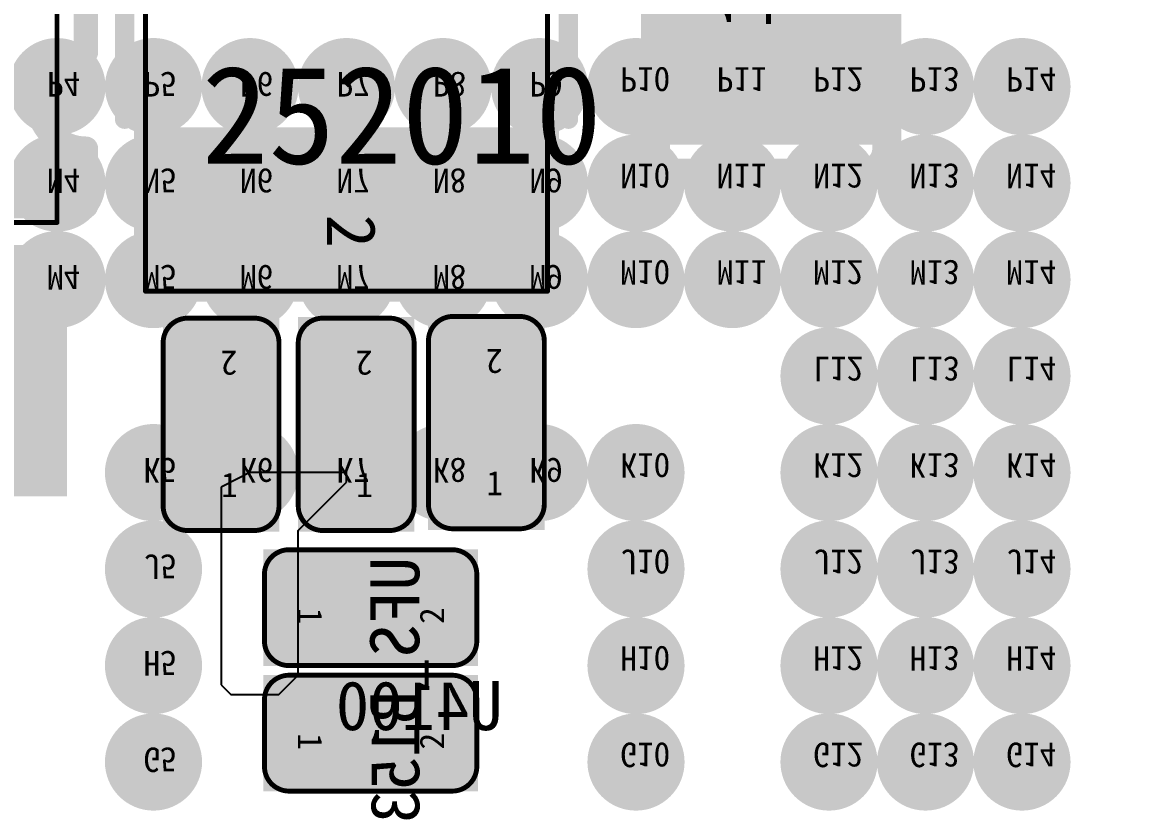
# Model space of a CAD drawing. Header units: millimetres. Extents: x 7.33 to 10.08, y 7.01 to 8.78.
# Drawn here: x 7.7185 to 7.9484, y 8.4684 to 8.6283 of the extents above; entities that cross this region are included whole.
import ezdxf

# ---------------------------------------------------------------- set-up
doc = ezdxf.new("R2010")
doc.units = ezdxf.units.MM
doc.header["$MEASUREMENT"] = 0
for name, color, linetype in [('BottomLayer', 5, 'Continuous'), ('BottomPaste', 16, 'Continuous'), ('BottomSolder', 6, 'Continuous'), ('Mechanical1', 6, 'Continuous'), ('Mechanical16', 56, 'Continuous'), ('Mechanical19', 56, 'Continuous'), ('Mechanical20', 56, 'Continuous'), ('Mechanical21', 56, 'Continuous'), ('TopLayer', 1, 'Continuous'), ('TopOverlay', 2, 'Continuous'), ('TopPaste', 8, 'Continuous'), ('TopSolder', 216, 'Continuous')]:
    doc.layers.add(name, color=color, linetype=linetype)

# ---------------------------------------------------------------- blocks, each defined once
blk = doc.blocks.new('SOT_23_5_13')
at = {"layer": 'Mechanical16'}
for points, const_width in [([(-0.02041, 0.05905), (-0.02041, -0.05905)], 0.005), ([(-0.02041, 0.05905), (-0.00972, 0.05905)], 0.005), ([(0.00996, 0.05905), (0.02165, 0.05905)], 0.005), ([(0.02165, 0.05905), (0.02165, -0.05905)], 0.005), ([(-0.025, 0.05315), (0.025, 0.05315)], 0.001), ([(-0.025, 0.05315), (-0.025, -0.05315)], 0.001), ([(0.025, 0.05315), (0.025, -0.05315)], 0.001), ([(-0.025, -0.05315), (0.025, -0.05315)], 0.001), ([(-0.02041, -0.05905), (0.02165, -0.05905)], 0.005)]:
    blk.add_lwpolyline(points, dxfattribs=dict(at, const_width=const_width))
for points, const_width in [([(-0.02166, 0.05905, 1), (-0.01916, 0.05905, 1)], 0.0025), ([(-0.02166, 0.05905, 1), (-0.01916, 0.05905, 1)], 0.0025), ([(-0.01097, 0.05905, 1), (-0.00847, 0.05905, 1)], 0.0025), ([(-0.01097, 0.05905, 1), (-0.00847, 0.05905, 1)], 0.0025), ([(0.00871, 0.05905, 1), (0.01121, 0.05905, 1)], 0.0025), ([(0.00871, 0.05905, 1), (0.01121, 0.05905, 1)], 0.0025), ([(0.0204, 0.05905, 1), (0.0229, 0.05905, 1)], 0.0025), ([(0.0204, 0.05905, 1), (0.0229, 0.05905, 1)], 0.0025), ([(-0.02525, 0.05315, 1), (-0.02475, 0.05315, 1)], 0.0005), ([(-0.02525, 0.05315, 1), (-0.02475, 0.05315, 1)], 0.0005), ([(0.02475, 0.05315, 1), (0.02525, 0.05315, 1)], 0.0005), ([(0.02475, 0.05315, 1), (0.02525, 0.05315, 1)], 0.0005), ([(-0.02525, -0.05315, 1), (-0.02475, -0.05315, 1)], 0.0005), ([(-0.02525, -0.05315, 1), (-0.02475, -0.05315, 1)], 0.0005), ([(0.02475, -0.05315, 1), (0.02525, -0.05315, 1)], 0.0005), ([(0.02475, -0.05315, 1), (0.02525, -0.05315, 1)], 0.0005), ([(-0.02166, -0.05905, 1), (-0.01916, -0.05905, 1)], 0.0025), ([(-0.02166, -0.05905, 1), (-0.01916, -0.05905, 1)], 0.0025), ([(0.0204, -0.05905, 1), (0.0229, -0.05905, 1)], 0.0025), ([(0.0204, -0.05905, 1), (0.0229, -0.05905, 1)], 0.0025)]:
    blk.add_lwpolyline(points, format="xyb", close=True, dxfattribs=dict(at, const_width=const_width))
at = {"layer": 'Mechanical16', "const_width": 0.005}
blk.add_lwpolyline([(0.00996, 0.05905, -1), (-0.00972, 0.05905)], format="xyb", dxfattribs=at)
at = {"layer": 'TopLayer', "const_width": 0.02362}
blk.add_lwpolyline([(-0.04515, 0.03937), (-0.06485, 0.03937)], dxfattribs=at)
at = {"layer": 'TopLayer', "const_width": 0.01181}
for points in [[(-0.07075, 0.03937, 1), (-0.05894, 0.03937, 1)], [(-0.05106, 0.03937, 1), (-0.03925, 0.03937, 1)]]:
    blk.add_lwpolyline(points, format="xyb", close=True, dxfattribs=at)
at = {"layer": 'TopLayer'}
for points in [[(0.03358, 0.05118), (0.03358, 0.02756), (0.0769, 0.05118), (0.0769, 0.02756)], [(-0.07666, 0.01181), (-0.07666, -0.01181), (-0.03334, 0.01181), (-0.03334, -0.01181)], [(-0.07666, -0.02756), (-0.07666, -0.05118), (-0.03334, -0.02756), (-0.03334, -0.05118)], [(0.03358, -0.02756), (0.03358, -0.05118), (0.0769, -0.02756), (0.0769, -0.05118)]]:
    blk.add_solid(points, dxfattribs=at)
at = {"layer": 'TopOverlay'}
for p, q in [((-0.04789, 0.05906), (-0.06102, 0.06398)), ((-0.06102, 0.06398), (-0.06102, 0.05413)), ((-0.06102, 0.05413), (-0.04789, 0.05906))]:
    blk.add_line(p, q, dxfattribs=at)
at = {"layer": 'TopOverlay', "const_width": 0.005}
for points in [[(-0.02041, 0.05905), (-0.00972, 0.05905)], [(-0.02041, 0.05905), (-0.02041, -0.05905)], [(0.00996, 0.05905), (0.02165, 0.05905)], [(0.02165, 0.05905), (0.02165, -0.05905)], [(-0.02041, -0.05905), (0.02165, -0.05905)]]:
    blk.add_lwpolyline(points, dxfattribs=at)
at = {"layer": 'TopOverlay', "const_width": 0.0025}
for points in [[(-0.02166, 0.05905, 1), (-0.01916, 0.05905, 1)], [(-0.02166, 0.05905, 1), (-0.01916, 0.05905, 1)], [(-0.01097, 0.05905, 1), (-0.00847, 0.05905, 1)], [(-0.01097, 0.05905, 1), (-0.00847, 0.05905, 1)], [(0.00871, 0.05905, 1), (0.01121, 0.05905, 1)], [(0.00871, 0.05905, 1), (0.01121, 0.05905, 1)], [(0.0204, 0.05905, 1), (0.0229, 0.05905, 1)], [(0.0204, 0.05905, 1), (0.0229, 0.05905, 1)], [(-0.02166, -0.05905, 1), (-0.01916, -0.05905, 1)], [(-0.02166, -0.05905, 1), (-0.01916, -0.05905, 1)], [(0.0204, -0.05905, 1), (0.0229, -0.05905, 1)], [(0.0204, -0.05905, 1), (0.0229, -0.05905, 1)]]:
    blk.add_lwpolyline(points, format="xyb", close=True, dxfattribs=at)
at = {"layer": 'TopOverlay', "const_width": 0.005}
blk.add_lwpolyline([(0.00996, 0.05905, -1), (-0.00972, 0.05905)], format="xyb", dxfattribs=at)
at = {"layer": 'TopPaste', "const_width": 0.02362}
blk.add_lwpolyline([(-0.04515, 0.03937), (-0.06485, 0.03937)], dxfattribs=at)
at = {"layer": 'TopPaste', "const_width": 0.01181}
for points in [[(-0.07075, 0.03937, 1), (-0.05894, 0.03937, 1)], [(-0.05106, 0.03937, 1), (-0.03925, 0.03937, 1)]]:
    blk.add_lwpolyline(points, format="xyb", close=True, dxfattribs=at)
at = {"layer": 'TopPaste'}
for points in [[(0.03358, 0.05118), (0.03358, 0.02756), (0.0769, 0.05118), (0.0769, 0.02756)], [(-0.07666, 0.01181), (-0.07666, -0.01181), (-0.03334, 0.01181), (-0.03334, -0.01181)], [(-0.07666, -0.02756), (-0.07666, -0.05118), (-0.03334, -0.02756), (-0.03334, -0.05118)], [(0.03358, -0.02756), (0.03358, -0.05118), (0.0769, -0.02756), (0.0769, -0.05118)]]:
    blk.add_solid(points, dxfattribs=at)
at = {"layer": 'TopSolder', "const_width": 0.03162}
blk.add_lwpolyline([(-0.04515, 0.03937), (-0.06485, 0.03937)], dxfattribs=at)
at = {"layer": 'TopSolder', "const_width": 0.01581}
for points in [[(-0.07275, 0.03937, 1), (-0.05694, 0.03937, 1)], [(-0.05306, 0.03937, 1), (-0.03725, 0.03937, 1)]]:
    blk.add_lwpolyline(points, format="xyb", close=True, dxfattribs=at)
at = {"layer": 'TopSolder'}
for points in [[(0.02958, 0.05518), (0.02958, 0.02356), (0.0809, 0.05518), (0.0809, 0.02356)], [(-0.08066, 0.01581), (-0.08066, -0.01581), (-0.02934, 0.01581), (-0.02934, -0.01581)], [(-0.08066, -0.02356), (-0.08066, -0.05518), (-0.02934, -0.02356), (-0.02934, -0.05518)], [(0.02958, -0.02356), (0.02958, -0.05518), (0.0809, -0.02356), (0.0809, -0.05518)]]:
    blk.add_solid(points, dxfattribs=at)
blk = doc.blocks.new('FBGA153_11R5X13R0X1R00_B_14')
at = {"layer": 'BottomLayer', "const_width": 0.00591}
for points in [[(-0.07185, 0.12795, 1), (-0.06595, 0.12795, 1)], [(-0.05217, 0.12795, 1), (-0.04626, 0.12795, 1)], [(-0.03248, 0.12795, 1), (-0.02658, 0.12795, 1)], [(-0.0128, 0.12795, 1), (-0.00689, 0.12795, 1)], [(0.00689, 0.12795, 1), (0.0128, 0.12795, 1)], [(0.02658, 0.12795, 1), (0.03248, 0.12795, 1)], [(0.04626, 0.12795, 1), (0.05217, 0.12795, 1)], [(0.06595, 0.12795, 1), (0.07185, 0.12795, 1)], [(0.08563, 0.12795, 1), (0.09154, 0.12795, 1)], [(0.10532, 0.12795, 1), (0.11122, 0.12795, 1)], [(0.125, 0.12795, 1), (0.13091, 0.12795, 1)], [(-0.07185, 0.10827, 1), (-0.06595, 0.10827, 1)], [(-0.05217, 0.10827, 1), (-0.04626, 0.10827, 1)], [(-0.03248, 0.10827, 1), (-0.02658, 0.10827, 1)], [(-0.0128, 0.10827, 1), (-0.00689, 0.10827, 1)], [(0.00689, 0.10827, 1), (0.0128, 0.10827, 1)], [(0.02658, 0.10827, 1), (0.03248, 0.10827, 1)], [(0.04626, 0.10827, 1), (0.05217, 0.10827, 1)], [(0.06595, 0.10827, 1), (0.07185, 0.10827, 1)], [(0.08563, 0.10827, 1), (0.09154, 0.10827, 1)], [(0.10532, 0.10827, 1), (0.11122, 0.10827, 1)], [(0.125, 0.10827, 1), (0.13091, 0.10827, 1)], [(-0.07185, 0.08858, 1), (-0.06595, 0.08858, 1)], [(-0.05217, 0.08858, 1), (-0.04626, 0.08858, 1)], [(-0.03248, 0.08858, 1), (-0.02658, 0.08858, 1)], [(-0.0128, 0.08858, 1), (-0.00689, 0.08858, 1)], [(0.00689, 0.08858, 1), (0.0128, 0.08858, 1)], [(0.02658, 0.08858, 1), (0.03248, 0.08858, 1)], [(0.04626, 0.08858, 1), (0.05217, 0.08858, 1)], [(0.06595, 0.08858, 1), (0.07185, 0.08858, 1)], [(0.08563, 0.08858, 1), (0.09154, 0.08858, 1)], [(0.10532, 0.08858, 1), (0.11122, 0.08858, 1)], [(0.125, 0.08858, 1), (0.13091, 0.08858, 1)], [(0.08563, 0.0689, 1), (0.09154, 0.0689, 1)], [(0.10532, 0.0689, 1), (0.11122, 0.0689, 1)], [(0.125, 0.0689, 1), (0.13091, 0.0689, 1)], [(-0.05217, 0.04921, 1), (-0.04626, 0.04921, 1)], [(-0.03248, 0.04921, 1), (-0.02658, 0.04921, 1)], [(-0.0128, 0.04921, 1), (-0.00689, 0.04921, 1)], [(0.00689, 0.04921, 1), (0.0128, 0.04921, 1)], [(0.02658, 0.04921, 1), (0.03248, 0.04921, 1)], [(0.04626, 0.04921, 1), (0.05217, 0.04921, 1)], [(0.08563, 0.04921, 1), (0.09154, 0.04921, 1)], [(0.10532, 0.04921, 1), (0.11122, 0.04921, 1)], [(0.125, 0.04921, 1), (0.13091, 0.04921, 1)], [(-0.05217, 0.02953, 1), (-0.04626, 0.02953, 1)], [(0.04626, 0.02953, 1), (0.05217, 0.02953, 1)], [(0.08563, 0.02953, 1), (0.09154, 0.02953, 1)], [(0.10532, 0.02953, 1), (0.11122, 0.02953, 1)], [(0.125, 0.02953, 1), (0.13091, 0.02953, 1)], [(-0.05217, 0.00984, 1), (-0.04626, 0.00984, 1)], [(0.04626, 0.00984, 1), (0.05217, 0.00984, 1)], [(0.08563, 0.00984, 1), (0.09154, 0.00984, 1)], [(0.10532, 0.00984, 1), (0.11122, 0.00984, 1)], [(0.125, 0.00984, 1), (0.13091, 0.00984, 1)], [(-0.05217, -0.00984, 1), (-0.04626, -0.00984, 1)], [(0.04626, -0.00984, 1), (0.05217, -0.00984, 1)], [(0.08563, -0.00984, 1), (0.09154, -0.00984, 1)], [(0.10532, -0.00984, 1), (0.11122, -0.00984, 1)], [(0.125, -0.00984, 1), (0.13091, -0.00984, 1)]]:
    blk.add_lwpolyline(points, format="xyb", close=True, dxfattribs=at)
at = {"layer": 'BottomPaste', "const_width": 0.00591}
for points in [[(-0.07185, 0.12795, 1), (-0.06595, 0.12795, 1)], [(-0.05217, 0.12795, 1), (-0.04626, 0.12795, 1)], [(-0.03248, 0.12795, 1), (-0.02658, 0.12795, 1)], [(-0.0128, 0.12795, 1), (-0.00689, 0.12795, 1)], [(0.00689, 0.12795, 1), (0.0128, 0.12795, 1)], [(0.02658, 0.12795, 1), (0.03248, 0.12795, 1)], [(0.04626, 0.12795, 1), (0.05217, 0.12795, 1)], [(0.06595, 0.12795, 1), (0.07185, 0.12795, 1)], [(0.08563, 0.12795, 1), (0.09154, 0.12795, 1)], [(0.10532, 0.12795, 1), (0.11122, 0.12795, 1)], [(0.125, 0.12795, 1), (0.13091, 0.12795, 1)], [(-0.07185, 0.10827, 1), (-0.06595, 0.10827, 1)], [(-0.05217, 0.10827, 1), (-0.04626, 0.10827, 1)], [(-0.03248, 0.10827, 1), (-0.02658, 0.10827, 1)], [(-0.0128, 0.10827, 1), (-0.00689, 0.10827, 1)], [(0.00689, 0.10827, 1), (0.0128, 0.10827, 1)], [(0.02658, 0.10827, 1), (0.03248, 0.10827, 1)], [(0.04626, 0.10827, 1), (0.05217, 0.10827, 1)], [(0.06595, 0.10827, 1), (0.07185, 0.10827, 1)], [(0.08563, 0.10827, 1), (0.09154, 0.10827, 1)], [(0.10532, 0.10827, 1), (0.11122, 0.10827, 1)], [(0.125, 0.10827, 1), (0.13091, 0.10827, 1)], [(-0.07185, 0.08858, 1), (-0.06595, 0.08858, 1)], [(-0.05217, 0.08858, 1), (-0.04626, 0.08858, 1)], [(-0.03248, 0.08858, 1), (-0.02658, 0.08858, 1)], [(-0.0128, 0.08858, 1), (-0.00689, 0.08858, 1)], [(0.00689, 0.08858, 1), (0.0128, 0.08858, 1)], [(0.02658, 0.08858, 1), (0.03248, 0.08858, 1)], [(0.04626, 0.08858, 1), (0.05217, 0.08858, 1)], [(0.06595, 0.08858, 1), (0.07185, 0.08858, 1)], [(0.08563, 0.08858, 1), (0.09154, 0.08858, 1)], [(0.10532, 0.08858, 1), (0.11122, 0.08858, 1)], [(0.125, 0.08858, 1), (0.13091, 0.08858, 1)], [(0.08563, 0.0689, 1), (0.09154, 0.0689, 1)], [(0.10532, 0.0689, 1), (0.11122, 0.0689, 1)], [(0.125, 0.0689, 1), (0.13091, 0.0689, 1)], [(-0.05217, 0.04921, 1), (-0.04626, 0.04921, 1)], [(-0.03248, 0.04921, 1), (-0.02658, 0.04921, 1)], [(-0.0128, 0.04921, 1), (-0.00689, 0.04921, 1)], [(0.00689, 0.04921, 1), (0.0128, 0.04921, 1)], [(0.02658, 0.04921, 1), (0.03248, 0.04921, 1)], [(0.04626, 0.04921, 1), (0.05217, 0.04921, 1)], [(0.08563, 0.04921, 1), (0.09154, 0.04921, 1)], [(0.10532, 0.04921, 1), (0.11122, 0.04921, 1)], [(0.125, 0.04921, 1), (0.13091, 0.04921, 1)], [(-0.05217, 0.02953, 1), (-0.04626, 0.02953, 1)], [(0.04626, 0.02953, 1), (0.05217, 0.02953, 1)], [(0.08563, 0.02953, 1), (0.09154, 0.02953, 1)], [(0.10532, 0.02953, 1), (0.11122, 0.02953, 1)], [(0.125, 0.02953, 1), (0.13091, 0.02953, 1)], [(-0.05217, 0.00984, 1), (-0.04626, 0.00984, 1)], [(0.04626, 0.00984, 1), (0.05217, 0.00984, 1)], [(0.08563, 0.00984, 1), (0.09154, 0.00984, 1)], [(0.10532, 0.00984, 1), (0.11122, 0.00984, 1)], [(0.125, 0.00984, 1), (0.13091, 0.00984, 1)], [(-0.05217, -0.00984, 1), (-0.04626, -0.00984, 1)], [(0.04626, -0.00984, 1), (0.05217, -0.00984, 1)], [(0.08563, -0.00984, 1), (0.09154, -0.00984, 1)], [(0.10532, -0.00984, 1), (0.11122, -0.00984, 1)], [(0.125, -0.00984, 1), (0.13091, -0.00984, 1)]]:
    blk.add_lwpolyline(points, format="xyb", close=True, dxfattribs=at)
at = {"layer": 'BottomSolder', "const_width": 0.00991}
for points in [[(-0.07385, 0.12795, 1), (-0.06395, 0.12795, 1)], [(-0.05417, 0.12795, 1), (-0.04426, 0.12795, 1)], [(-0.03448, 0.12795, 1), (-0.02458, 0.12795, 1)], [(-0.0148, 0.12795, 1), (-0.00489, 0.12795, 1)], [(0.00489, 0.12795, 1), (0.0148, 0.12795, 1)], [(0.02458, 0.12795, 1), (0.03448, 0.12795, 1)], [(0.04426, 0.12795, 1), (0.05417, 0.12795, 1)], [(0.06395, 0.12795, 1), (0.07385, 0.12795, 1)], [(0.08363, 0.12795, 1), (0.09354, 0.12795, 1)], [(0.10332, 0.12795, 1), (0.11322, 0.12795, 1)], [(0.123, 0.12795, 1), (0.13291, 0.12795, 1)], [(-0.07385, 0.10827, 1), (-0.06395, 0.10827, 1)], [(-0.05417, 0.10827, 1), (-0.04426, 0.10827, 1)], [(-0.03448, 0.10827, 1), (-0.02458, 0.10827, 1)], [(-0.0148, 0.10827, 1), (-0.00489, 0.10827, 1)], [(0.00489, 0.10827, 1), (0.0148, 0.10827, 1)], [(0.02458, 0.10827, 1), (0.03448, 0.10827, 1)], [(0.04426, 0.10827, 1), (0.05417, 0.10827, 1)], [(0.06395, 0.10827, 1), (0.07385, 0.10827, 1)], [(0.08363, 0.10827, 1), (0.09354, 0.10827, 1)], [(0.10332, 0.10827, 1), (0.11322, 0.10827, 1)], [(0.123, 0.10827, 1), (0.13291, 0.10827, 1)], [(-0.07385, 0.08858, 1), (-0.06395, 0.08858, 1)], [(-0.05417, 0.08858, 1), (-0.04426, 0.08858, 1)], [(-0.03448, 0.08858, 1), (-0.02458, 0.08858, 1)], [(-0.0148, 0.08858, 1), (-0.00489, 0.08858, 1)], [(0.00489, 0.08858, 1), (0.0148, 0.08858, 1)], [(0.02458, 0.08858, 1), (0.03448, 0.08858, 1)], [(0.04426, 0.08858, 1), (0.05417, 0.08858, 1)], [(0.06395, 0.08858, 1), (0.07385, 0.08858, 1)], [(0.08363, 0.08858, 1), (0.09354, 0.08858, 1)], [(0.10332, 0.08858, 1), (0.11322, 0.08858, 1)], [(0.123, 0.08858, 1), (0.13291, 0.08858, 1)], [(0.08363, 0.0689, 1), (0.09354, 0.0689, 1)], [(0.10332, 0.0689, 1), (0.11322, 0.0689, 1)], [(0.123, 0.0689, 1), (0.13291, 0.0689, 1)], [(-0.05417, 0.04921, 1), (-0.04426, 0.04921, 1)], [(-0.03448, 0.04921, 1), (-0.02458, 0.04921, 1)], [(-0.0148, 0.04921, 1), (-0.00489, 0.04921, 1)], [(0.00489, 0.04921, 1), (0.0148, 0.04921, 1)], [(0.02458, 0.04921, 1), (0.03448, 0.04921, 1)], [(0.04426, 0.04921, 1), (0.05417, 0.04921, 1)], [(0.08363, 0.04921, 1), (0.09354, 0.04921, 1)], [(0.10332, 0.04921, 1), (0.11322, 0.04921, 1)], [(0.123, 0.04921, 1), (0.13291, 0.04921, 1)], [(-0.05417, 0.02953, 1), (-0.04426, 0.02953, 1)], [(0.04426, 0.02953, 1), (0.05417, 0.02953, 1)], [(0.08363, 0.02953, 1), (0.09354, 0.02953, 1)], [(0.10332, 0.02953, 1), (0.11322, 0.02953, 1)], [(0.123, 0.02953, 1), (0.13291, 0.02953, 1)], [(-0.05417, 0.00984, 1), (-0.04426, 0.00984, 1)], [(0.04426, 0.00984, 1), (0.05417, 0.00984, 1)], [(0.08363, 0.00984, 1), (0.09354, 0.00984, 1)], [(0.10332, 0.00984, 1), (0.11322, 0.00984, 1)], [(0.123, 0.00984, 1), (0.13291, 0.00984, 1)], [(-0.05417, -0.00984, 1), (-0.04426, -0.00984, 1)], [(0.04426, -0.00984, 1), (0.05417, -0.00984, 1)], [(0.08363, -0.00984, 1), (0.09354, -0.00984, 1)], [(0.10332, -0.00984, 1), (0.11322, -0.00984, 1)], [(0.123, -0.00984, 1), (0.13291, -0.00984, 1)]]:
    blk.add_lwpolyline(points, format="xyb", close=True, dxfattribs=at)
at = {"layer": 'Mechanical19', "text_generation_flag": 2}
blk.add_text('U4100', height=0.01, rotation=360, dxfattribs=at).set_placement((0.022, -0.00333))
at = {"layer": 'Mechanical20', "text_generation_flag": 2}
for s, p in [('P10', (0.046, 0.1319)), ('P11', (0.06568, 0.1319)), ('P12', (0.08537, 0.1319)), ('P13', (0.10505, 0.1319)), ('P14', (0.12474, 0.1319)), ('P4', (-0.07094, 0.13091)), ('P5', (-0.05126, 0.13091)), ('P6', (-0.03157, 0.13091)), ('P7', (-0.01189, 0.13091)), ('P8', (0.0078, 0.13091)), ('P9', (0.02748, 0.13091)), ('N4', (-0.07094, 0.11122)), ('N5', (-0.05126, 0.11122)), ('N6', (-0.03157, 0.11122)), ('N7', (-0.01189, 0.11122)), ('N8', (0.0078, 0.11122)), ('N9', (0.02748, 0.11122)), ('N10', (0.046, 0.11222)), ('N11', (0.06568, 0.11222)), ('N12', (0.08537, 0.11222)), ('N13', (0.10505, 0.11222)), ('N14', (0.12474, 0.11222)), ('M10', (0.046, 0.09253)), ('M11', (0.06568, 0.09253)), ('M12', (0.08537, 0.09253)), ('M13', (0.10505, 0.09253)), ('M14', (0.12474, 0.09253)), ('M4', (-0.07094, 0.09154)), ('M5', (-0.05126, 0.09154)), ('M6', (-0.03157, 0.09154)), ('M7', (-0.01189, 0.09154)), ('M8', (0.0078, 0.09154)), ('M9', (0.02748, 0.09154)), ('L12', (0.08537, 0.07285)), ('L13', (0.10505, 0.07285)), ('L14', (0.12474, 0.07285)), ('K10', (0.046, 0.05316)), ('K12', (0.08537, 0.05316)), ('K13', (0.10505, 0.05316)), ('K14', (0.12474, 0.05316)), ('K5', (-0.05126, 0.05217)), ('K6', (-0.03157, 0.05217)), ('K7', (-0.01189, 0.05217)), ('K8', (0.0078, 0.05217)), ('K9', (0.02748, 0.05217)), ('J5', (-0.05126, 0.03248)), ('J10', (0.046, 0.03348)), ('J12', (0.08537, 0.03348)), ('J13', (0.10505, 0.03348)), ('J14', (0.12474, 0.03348)), ('H10', (0.046, 0.01379)), ('H12', (0.08537, 0.01379)), ('H13', (0.10505, 0.01379)), ('H14', (0.12474, 0.01379)), ('H5', (-0.05126, 0.0128)), ('G5', (-0.05126, -0.00689)), ('G10', (0.046, -0.00589)), ('G12', (0.08537, -0.00589)), ('G13', (0.10505, -0.00589)), ('G14', (0.12474, -0.00589))]:
    blk.add_text(s, height=0.005, rotation=180, dxfattribs=at).set_placement(p)
at = {"layer": 'Mechanical21', "text_generation_flag": 2}
blk.add_text('UFS_B153', height=0.01, rotation=90, dxfattribs=at).set_placement((0.005, 0.032))
blk = doc.blocks.new('IND_252010_226')
at = {"layer": 'Mechanical16'}
for points, const_width in [([(-0.02251, 0.04528), (0.0224, 0.04528)], 0.00394), ([(-0.0575, 0.041), (-0.0575, -0.041)], 0.001), ([(-0.0575, 0.041), (0.0575, 0.041)], 0.001), ([(0.0575, 0.041), (0.0575, -0.041)], 0.001), ([(-0.0575, -0.041), (0.0575, -0.041)], 0.001), ([(-0.02251, -0.04528), (0.0224, -0.04528)], 0.00394)]:
    blk.add_lwpolyline(points, dxfattribs=dict(at, const_width=const_width))
for points, const_width in [([(-0.0235, 0.04528, 1), (-0.02153, 0.04528, 1)], 0.00197), ([(0.02142, 0.04528, 1), (0.02339, 0.04528, 1)], 0.00197), ([(-0.05775, 0.041, 1), (-0.05725, 0.041, 1)], 0.0005), ([(-0.05775, 0.041, 1), (-0.05725, 0.041, 1)], 0.0005), ([(0.05725, 0.041, 1), (0.05775, 0.041, 1)], 0.0005), ([(0.05725, 0.041, 1), (0.05775, 0.041, 1)], 0.0005), ([(-0.05775, -0.041, 1), (-0.05725, -0.041, 1)], 0.0005), ([(-0.05775, -0.041, 1), (-0.05725, -0.041, 1)], 0.0005), ([(0.05725, -0.041, 1), (0.05775, -0.041, 1)], 0.0005), ([(0.05725, -0.041, 1), (0.05775, -0.041, 1)], 0.0005), ([(-0.0235, -0.04528, 1), (-0.02153, -0.04528, 1)], 0.00197), ([(0.02142, -0.04528, 1), (0.02339, -0.04528, 1)], 0.00197)]:
    blk.add_lwpolyline(points, format="xyb", close=True, dxfattribs=dict(at, const_width=const_width))
at = {"layer": 'TopLayer'}
for points in [[(-0.02706, -0.03937), (-0.02706, 0.03937), (-0.05462, -0.03937), (-0.05462, 0.03937)], [(0.05562, -0.03937), (0.05562, 0.03937), (0.02806, -0.03937), (0.02806, 0.03937)]]:
    blk.add_solid(points, dxfattribs=at)
at = {"layer": 'TopOverlay', "const_width": 0.00394}
for points in [[(-0.02251, 0.04528), (0.0224, 0.04528)], [(-0.02251, -0.04528), (0.0224, -0.04528)]]:
    blk.add_lwpolyline(points, dxfattribs=at)
at = {"layer": 'TopOverlay', "const_width": 0.00197}
for points in [[(-0.0235, 0.04528, 1), (-0.02153, 0.04528, 1)], [(0.02142, 0.04528, 1), (0.02339, 0.04528, 1)], [(-0.0235, -0.04528, 1), (-0.02153, -0.04528, 1)], [(0.02142, -0.04528, 1), (0.02339, -0.04528, 1)]]:
    blk.add_lwpolyline(points, format="xyb", close=True, dxfattribs=at)
at = {"layer": 'TopPaste'}
for points in [[(-0.02706, -0.03937), (-0.02706, 0.03937), (-0.05462, -0.03937), (-0.05462, 0.03937)], [(0.05562, -0.03937), (0.05562, 0.03937), (0.02806, -0.03937), (0.02806, 0.03937)]]:
    blk.add_solid(points, dxfattribs=at)
at = {"layer": 'TopSolder'}
for points in [[(-0.02306, -0.04337), (-0.02306, 0.04337), (-0.05862, -0.04337), (-0.05862, 0.04337)], [(0.05962, -0.04337), (0.05962, 0.04337), (0.02406, -0.04337), (0.02406, 0.04337)]]:
    blk.add_solid(points, dxfattribs=at)
at = {"layer": 'Mechanical20'}
for s, p in [('1', (-0.04084, -0.004)), ('2', (0.04184, -0.004))]:
    blk.add_text(s, height=0.01, dxfattribs=at).set_placement(p)
blk = doc.blocks.new('C0603_321')
at = {"layer": 'Mechanical16', "const_width": 0.00591}
for points in [[(-0.0531, 0.0186, -0.414214), (-0.0481, 0.0236)], [(0.0481, 0.0236, -0.414214), (0.0531, 0.0186)], [(-0.0481, -0.0236, -0.414214), (-0.0531, -0.0186)], [(0.0531, -0.0186, -0.414214), (0.0481, -0.0236)]]:
    blk.add_lwpolyline(points, format="xyb", dxfattribs=at)
for points in [[(-0.00836, 0.0236), (-0.0481, 0.0236)], [(0.0481, 0.0236), (0.00902, 0.0236)], [(-0.0531, -0.0186), (-0.0531, 0.0186)], [(0.0531, -0.0186), (0.0531, 0.0186)], [(-0.00836, -0.0236), (-0.0481, -0.0236)], [(0.0481, -0.0236), (0.00902, -0.0236)]]:
    blk.add_lwpolyline(points, dxfattribs=at)
at = {"layer": 'Mechanical16', "const_width": 0.00296}
for points in [[(-0.04958, 0.0236, 1), (-0.04662, 0.0236, 1)], [(-0.04958, 0.0236, 1), (-0.04662, 0.0236, 1)], [(-0.00984, 0.0236, 1), (-0.00688, 0.0236, 1)], [(0.00754, 0.0236, 1), (0.0105, 0.0236, 1)], [(0.04662, 0.0236, 1), (0.04958, 0.0236, 1)], [(0.04662, 0.0236, 1), (0.04958, 0.0236, 1)], [(-0.05458, 0.0186, 1), (-0.05162, 0.0186, 1)], [(-0.05458, 0.0186, 1), (-0.05162, 0.0186, 1)], [(0.05162, 0.0186, 1), (0.05458, 0.0186, 1)], [(0.05162, 0.0186, 1), (0.05458, 0.0186, 1)], [(-0.05458, -0.0186, 1), (-0.05162, -0.0186, 1)], [(-0.05458, -0.0186, 1), (-0.05162, -0.0186, 1)], [(0.05162, -0.0186, 1), (0.05458, -0.0186, 1)], [(0.05162, -0.0186, 1), (0.05458, -0.0186, 1)], [(-0.04958, -0.0236, 1), (-0.04662, -0.0236, 1)], [(-0.04958, -0.0236, 1), (-0.04662, -0.0236, 1)], [(-0.00984, -0.0236, 1), (-0.00688, -0.0236, 1)], [(0.00754, -0.0236, 1), (0.0105, -0.0236, 1)], [(0.04662, -0.0236, 1), (0.04958, -0.0236, 1)], [(0.04662, -0.0236, 1), (0.04958, -0.0236, 1)]]:
    blk.add_lwpolyline(points, format="xyb", close=True, dxfattribs=at)
at = {"layer": 'TopLayer'}
for points in [[(-0.01181, 0.01771), (-0.04331, 0.01771), (-0.01181, -0.01771), (-0.04331, -0.01771)], [(0.04331, 0.01771), (0.01181, 0.01771), (0.04331, -0.01771), (0.01181, -0.01771)]]:
    blk.add_solid(points, dxfattribs=at)
at = {"layer": 'TopOverlay', "const_width": 0.00591}
for points in [[(-0.0531, 0.0186, -0.414214), (-0.0481, 0.0236)], [(0.0481, 0.0236, -0.414214), (0.0531, 0.0186)], [(-0.0481, -0.0236, -0.414214), (-0.0531, -0.0186)], [(0.0531, -0.0186, -0.414214), (0.0481, -0.0236)]]:
    blk.add_lwpolyline(points, format="xyb", dxfattribs=at)
for points in [[(-0.00836, 0.0236), (-0.0481, 0.0236)], [(0.0481, 0.0236), (0.00902, 0.0236)], [(-0.0531, -0.0186), (-0.0531, 0.0186)], [(0.0531, -0.0186), (0.0531, 0.0186)], [(-0.00836, -0.0236), (-0.0481, -0.0236)], [(0.0481, -0.0236), (0.00902, -0.0236)]]:
    blk.add_lwpolyline(points, dxfattribs=at)
at = {"layer": 'TopOverlay', "const_width": 0.00296}
for points in [[(-0.04958, 0.0236, 1), (-0.04662, 0.0236, 1)], [(-0.04958, 0.0236, 1), (-0.04662, 0.0236, 1)], [(-0.00984, 0.0236, 1), (-0.00688, 0.0236, 1)], [(0.00754, 0.0236, 1), (0.0105, 0.0236, 1)], [(0.04662, 0.0236, 1), (0.04958, 0.0236, 1)], [(0.04662, 0.0236, 1), (0.04958, 0.0236, 1)], [(-0.05458, 0.0186, 1), (-0.05162, 0.0186, 1)], [(-0.05458, 0.0186, 1), (-0.05162, 0.0186, 1)], [(0.05162, 0.0186, 1), (0.05458, 0.0186, 1)], [(0.05162, 0.0186, 1), (0.05458, 0.0186, 1)], [(-0.05458, -0.0186, 1), (-0.05162, -0.0186, 1)], [(-0.05458, -0.0186, 1), (-0.05162, -0.0186, 1)], [(0.05162, -0.0186, 1), (0.05458, -0.0186, 1)], [(0.05162, -0.0186, 1), (0.05458, -0.0186, 1)], [(-0.04958, -0.0236, 1), (-0.04662, -0.0236, 1)], [(-0.04958, -0.0236, 1), (-0.04662, -0.0236, 1)], [(-0.00984, -0.0236, 1), (-0.00688, -0.0236, 1)], [(0.00754, -0.0236, 1), (0.0105, -0.0236, 1)], [(0.04662, -0.0236, 1), (0.04958, -0.0236, 1)], [(0.04662, -0.0236, 1), (0.04958, -0.0236, 1)]]:
    blk.add_lwpolyline(points, format="xyb", close=True, dxfattribs=at)
at = {"layer": 'TopPaste'}
for points in [[(-0.01181, 0.01771), (-0.04331, 0.01771), (-0.01181, -0.01771), (-0.04331, -0.01771)], [(0.04331, 0.01771), (0.01181, 0.01771), (0.04331, -0.01771), (0.01181, -0.01771)]]:
    blk.add_solid(points, dxfattribs=at)
at = {"layer": 'TopSolder'}
for points in [[(-0.00781, 0.02171), (-0.04731, 0.02171), (-0.00781, -0.02171), (-0.04731, -0.02171)], [(0.04731, 0.02171), (0.00781, 0.02171), (0.04731, -0.02171), (0.00781, -0.02171)]]:
    blk.add_solid(points, dxfattribs=at)
at = {"layer": 'Mechanical20'}
for s, p in [('1', (-0.02356, 0)), ('2', (0.03156, 0))]:
    blk.add_text(s, height=0.01, dxfattribs=at).set_placement(p)
blk = doc.blocks.new('C0201_329')
at = {"layer": 'TopLayer'}
for points in [[(-0.01792, -0.00787), (-0.00375, -0.00787), (-0.01792, 0.00788), (-0.00375, 0.00788)], [(0.00374, -0.00787), (0.01791, -0.00787), (0.00374, 0.00788), (0.01791, 0.00788)]]:
    blk.add_solid(points, dxfattribs=at)
at = {"layer": 'TopOverlay', "const_width": 0.001}
for points in [[(-0.02166, 0.00681, -0.414178), (-0.01666, 0.01182)], [(0.01665, 0.01182, -0.414132), (0.02166, 0.00681)], [(-0.01666, -0.01182, -0.414249), (-0.02166, -0.00681)], [(0.02166, -0.00681, -0.414214), (0.01665, -0.01182)]]:
    blk.add_lwpolyline(points, format="xyb", dxfattribs=at)
for points in [[(0.01665, 0.01182), (-0.01666, 0.01182)], [(-0.02166, -0.00681), (-0.02166, 0.00681)], [(0.02166, -0.00681), (0.02166, 0.00681)], [(0.01665, -0.01182), (-0.01666, -0.01182)]]:
    blk.add_lwpolyline(points, dxfattribs=at)
at = {"layer": 'TopOverlay', "const_width": 0.0005}
for points in [[(-0.01691, 0.01182, 1), (-0.01641, 0.01182, 1)], [(-0.01691, 0.01182, 1), (-0.01641, 0.01182, 1)], [(0.0164, 0.01182, 1), (0.0169, 0.01182, 1)], [(0.0164, 0.01182, 1), (0.0169, 0.01182, 1)], [(-0.02191, 0.00681, 1), (-0.02141, 0.00681, 1)], [(-0.02191, 0.00681, 1), (-0.02141, 0.00681, 1)], [(0.02141, 0.00681, 1), (0.02191, 0.00681, 1)], [(0.02141, 0.00681, 1), (0.02191, 0.00681, 1)], [(-0.02191, -0.00681, 1), (-0.02141, -0.00681, 1)], [(-0.02191, -0.00681, 1), (-0.02141, -0.00681, 1)], [(0.02141, -0.00681, 1), (0.02191, -0.00681, 1)], [(0.02141, -0.00681, 1), (0.02191, -0.00681, 1)], [(-0.01691, -0.01182, 1), (-0.01641, -0.01182, 1)], [(-0.01691, -0.01182, 1), (-0.01641, -0.01182, 1)], [(0.0164, -0.01182, 1), (0.0169, -0.01182, 1)], [(0.0164, -0.01182, 1), (0.0169, -0.01182, 1)]]:
    blk.add_lwpolyline(points, format="xyb", close=True, dxfattribs=at)
at = {"layer": 'TopPaste'}
for points in [[(-0.01792, -0.00787), (-0.00375, -0.00787), (-0.01792, 0.00788), (-0.00375, 0.00788)], [(0.00374, -0.00787), (0.01791, -0.00787), (0.00374, 0.00788), (0.01791, 0.00788)]]:
    blk.add_solid(points, dxfattribs=at)
at = {"layer": 'TopSolder'}
for points in [[(-0.02192, -0.01187), (0.00025, -0.01187), (-0.02192, 0.01188), (0.00025, 0.01188)], [(-0.00026, -0.01187), (0.02191, -0.01187), (-0.00026, 0.01188), (0.02191, 0.01188)]]:
    blk.add_solid(points, dxfattribs=at)
at = {"layer": 'Mechanical20'}
for s, rotation, p in [('1', -90, (-0.01484, 0)), ('2', 90, (0.015, -0.00333))]:
    blk.add_text(s, height=0.005, rotation=rotation, dxfattribs=at).set_placement(p)
blk = doc.blocks.new('C0201_331')
at = {"layer": 'TopLayer'}
for points in [[(-0.01792, -0.00787), (-0.00375, -0.00787), (-0.01792, 0.00788), (-0.00375, 0.00788)], [(0.00374, -0.00787), (0.01791, -0.00787), (0.00374, 0.00788), (0.01791, 0.00788)]]:
    blk.add_solid(points, dxfattribs=at)
at = {"layer": 'TopOverlay', "const_width": 0.001}
for points in [[(-0.02166, 0.00681, -0.414178), (-0.01666, 0.01182)], [(0.01665, 0.01182, -0.414132), (0.02166, 0.00681)], [(-0.01666, -0.01182, -0.414249), (-0.02166, -0.00681)], [(0.02166, -0.00681, -0.414214), (0.01665, -0.01182)]]:
    blk.add_lwpolyline(points, format="xyb", dxfattribs=at)
for points in [[(0.01665, 0.01182), (-0.01666, 0.01182)], [(-0.02166, -0.00681), (-0.02166, 0.00681)], [(0.02166, -0.00681), (0.02166, 0.00681)], [(0.01665, -0.01182), (-0.01666, -0.01182)]]:
    blk.add_lwpolyline(points, dxfattribs=at)
at = {"layer": 'TopOverlay', "const_width": 0.0005}
for points in [[(-0.01691, 0.01182, 1), (-0.01641, 0.01182, 1)], [(-0.01691, 0.01182, 1), (-0.01641, 0.01182, 1)], [(0.0164, 0.01182, 1), (0.0169, 0.01182, 1)], [(0.0164, 0.01182, 1), (0.0169, 0.01182, 1)], [(-0.02191, 0.00681, 1), (-0.02141, 0.00681, 1)], [(-0.02191, 0.00681, 1), (-0.02141, 0.00681, 1)], [(0.02141, 0.00681, 1), (0.02191, 0.00681, 1)], [(0.02141, 0.00681, 1), (0.02191, 0.00681, 1)], [(-0.02191, -0.00681, 1), (-0.02141, -0.00681, 1)], [(-0.02191, -0.00681, 1), (-0.02141, -0.00681, 1)], [(0.02141, -0.00681, 1), (0.02191, -0.00681, 1)], [(0.02141, -0.00681, 1), (0.02191, -0.00681, 1)], [(-0.01691, -0.01182, 1), (-0.01641, -0.01182, 1)], [(-0.01691, -0.01182, 1), (-0.01641, -0.01182, 1)], [(0.0164, -0.01182, 1), (0.0169, -0.01182, 1)], [(0.0164, -0.01182, 1), (0.0169, -0.01182, 1)]]:
    blk.add_lwpolyline(points, format="xyb", close=True, dxfattribs=at)
at = {"layer": 'TopPaste'}
for points in [[(-0.01792, -0.00787), (-0.00375, -0.00787), (-0.01792, 0.00788), (-0.00375, 0.00788)], [(0.00374, -0.00787), (0.01791, -0.00787), (0.00374, 0.00788), (0.01791, 0.00788)]]:
    blk.add_solid(points, dxfattribs=at)
at = {"layer": 'TopSolder'}
for points in [[(-0.02192, -0.01187), (0.00025, -0.01187), (-0.02192, 0.01188), (0.00025, 0.01188)], [(-0.00026, -0.01187), (0.02191, -0.01187), (-0.00026, 0.01188), (0.02191, 0.01188)]]:
    blk.add_solid(points, dxfattribs=at)
at = {"layer": 'Mechanical20'}
for s, rotation, p in [('1', -90, (-0.01484, 0)), ('2', 90, (0.015, -0.00333))]:
    blk.add_text(s, height=0.005, rotation=rotation, dxfattribs=at).set_placement(p)
blk = doc.blocks.new('C0201_332')
at = {"layer": 'TopLayer'}
for points in [[(-0.01792, -0.00787), (-0.00375, -0.00787), (-0.01792, 0.00788), (-0.00375, 0.00788)], [(0.00374, -0.00787), (0.01791, -0.00787), (0.00374, 0.00788), (0.01791, 0.00788)]]:
    blk.add_solid(points, dxfattribs=at)
at = {"layer": 'TopOverlay', "const_width": 0.001}
for points in [[(-0.02166, 0.00681, -0.414178), (-0.01666, 0.01182)], [(0.01665, 0.01182, -0.414132), (0.02166, 0.00681)], [(-0.01666, -0.01182, -0.414249), (-0.02166, -0.00681)], [(0.02166, -0.00681, -0.414214), (0.01665, -0.01182)]]:
    blk.add_lwpolyline(points, format="xyb", dxfattribs=at)
for points in [[(0.01665, 0.01182), (-0.01666, 0.01182)], [(-0.02166, -0.00681), (-0.02166, 0.00681)], [(0.02166, -0.00681), (0.02166, 0.00681)], [(0.01665, -0.01182), (-0.01666, -0.01182)]]:
    blk.add_lwpolyline(points, dxfattribs=at)
at = {"layer": 'TopOverlay', "const_width": 0.0005}
for points in [[(-0.01691, 0.01182, 1), (-0.01641, 0.01182, 1)], [(-0.01691, 0.01182, 1), (-0.01641, 0.01182, 1)], [(0.0164, 0.01182, 1), (0.0169, 0.01182, 1)], [(0.0164, 0.01182, 1), (0.0169, 0.01182, 1)], [(-0.02191, 0.00681, 1), (-0.02141, 0.00681, 1)], [(-0.02191, 0.00681, 1), (-0.02141, 0.00681, 1)], [(0.02141, 0.00681, 1), (0.02191, 0.00681, 1)], [(0.02141, 0.00681, 1), (0.02191, 0.00681, 1)], [(-0.02191, -0.00681, 1), (-0.02141, -0.00681, 1)], [(-0.02191, -0.00681, 1), (-0.02141, -0.00681, 1)], [(0.02141, -0.00681, 1), (0.02191, -0.00681, 1)], [(0.02141, -0.00681, 1), (0.02191, -0.00681, 1)], [(-0.01691, -0.01182, 1), (-0.01641, -0.01182, 1)], [(-0.01691, -0.01182, 1), (-0.01641, -0.01182, 1)], [(0.0164, -0.01182, 1), (0.0169, -0.01182, 1)], [(0.0164, -0.01182, 1), (0.0169, -0.01182, 1)]]:
    blk.add_lwpolyline(points, format="xyb", close=True, dxfattribs=at)
at = {"layer": 'TopPaste'}
for points in [[(-0.01792, -0.00787), (-0.00375, -0.00787), (-0.01792, 0.00788), (-0.00375, 0.00788)], [(0.00374, -0.00787), (0.01791, -0.00787), (0.00374, 0.00788), (0.01791, 0.00788)]]:
    blk.add_solid(points, dxfattribs=at)
at = {"layer": 'TopSolder'}
for points in [[(-0.02192, -0.01187), (0.00025, -0.01187), (-0.02192, 0.01188), (0.00025, 0.01188)], [(-0.00026, -0.01187), (0.02191, -0.01187), (-0.00026, 0.01188), (0.02191, 0.01188)]]:
    blk.add_solid(points, dxfattribs=at)
at = {"layer": 'Mechanical20'}
for s, rotation, p in [('1', -90, (-0.01484, 0)), ('2', 90, (0.015, -0.00333))]:
    blk.add_text(s, height=0.005, rotation=rotation, dxfattribs=at).set_placement(p)
blk = doc.blocks.new('C0201_336')
at = {"layer": 'TopLayer'}
for points in [[(-0.01792, -0.00787), (-0.00375, -0.00787), (-0.01792, 0.00788), (-0.00375, 0.00788)], [(0.00374, -0.00787), (0.01791, -0.00787), (0.00374, 0.00788), (0.01791, 0.00788)]]:
    blk.add_solid(points, dxfattribs=at)
at = {"layer": 'TopOverlay', "const_width": 0.001}
for points in [[(-0.02166, 0.00681, -0.414178), (-0.01666, 0.01182)], [(0.01665, 0.01182, -0.414132), (0.02166, 0.00681)], [(-0.01666, -0.01182, -0.414249), (-0.02166, -0.00681)], [(0.02166, -0.00681, -0.414214), (0.01665, -0.01182)]]:
    blk.add_lwpolyline(points, format="xyb", dxfattribs=at)
for points in [[(-0.01666, 0.01182), (0.01665, 0.01182)], [(-0.02166, -0.00681), (-0.02166, 0.00681)], [(0.02166, -0.00681), (0.02166, 0.00681)], [(-0.01666, -0.01182), (0.01665, -0.01182)]]:
    blk.add_lwpolyline(points, dxfattribs=at)
at = {"layer": 'TopOverlay', "const_width": 0.0005}
for points in [[(-0.01691, 0.01182, 1), (-0.01641, 0.01182, 1)], [(-0.01691, 0.01182, 1), (-0.01641, 0.01182, 1)], [(0.0164, 0.01182, 1), (0.0169, 0.01182, 1)], [(0.0164, 0.01182, 1), (0.0169, 0.01182, 1)], [(-0.02191, 0.00681, 1), (-0.02141, 0.00681, 1)], [(-0.02191, 0.00681, 1), (-0.02141, 0.00681, 1)], [(0.02141, 0.00681, 1), (0.02191, 0.00681, 1)], [(0.02141, 0.00681, 1), (0.02191, 0.00681, 1)], [(-0.02191, -0.00681, 1), (-0.02141, -0.00681, 1)], [(-0.02191, -0.00681, 1), (-0.02141, -0.00681, 1)], [(0.02141, -0.00681, 1), (0.02191, -0.00681, 1)], [(0.02141, -0.00681, 1), (0.02191, -0.00681, 1)], [(-0.01691, -0.01182, 1), (-0.01641, -0.01182, 1)], [(-0.01691, -0.01182, 1), (-0.01641, -0.01182, 1)], [(0.0164, -0.01182, 1), (0.0169, -0.01182, 1)], [(0.0164, -0.01182, 1), (0.0169, -0.01182, 1)]]:
    blk.add_lwpolyline(points, format="xyb", close=True, dxfattribs=at)
at = {"layer": 'TopPaste'}
for points in [[(-0.01792, -0.00787), (-0.00375, -0.00787), (-0.01792, 0.00788), (-0.00375, 0.00788)], [(0.00374, -0.00787), (0.01791, -0.00787), (0.00374, 0.00788), (0.01791, 0.00788)]]:
    blk.add_solid(points, dxfattribs=at)
at = {"layer": 'TopSolder'}
for points in [[(-0.02192, -0.01187), (0.00025, -0.01187), (-0.02192, 0.01188), (0.00025, 0.01188)], [(-0.00026, -0.01187), (0.02191, -0.01187), (-0.00026, 0.01188), (0.02191, 0.01188)]]:
    blk.add_solid(points, dxfattribs=at)
at = {"layer": 'Mechanical20'}
for s, rotation, p in [('1', -90, (-0.01484, 0)), ('2', -270, (0.015, -0.00333))]:
    blk.add_text(s, height=0.005, rotation=rotation, dxfattribs=at).set_placement(p)
blk = doc.blocks.new('C0201_337')
at = {"layer": 'TopLayer'}
for points in [[(-0.01792, -0.00787), (-0.00375, -0.00787), (-0.01792, 0.00788), (-0.00375, 0.00788)], [(0.00374, -0.00787), (0.01791, -0.00787), (0.00374, 0.00788), (0.01791, 0.00788)]]:
    blk.add_solid(points, dxfattribs=at)
at = {"layer": 'TopOverlay', "const_width": 0.001}
for points in [[(-0.02166, 0.00681, -0.414178), (-0.01666, 0.01182)], [(0.01665, 0.01182, -0.414132), (0.02166, 0.00681)], [(-0.01666, -0.01182, -0.414249), (-0.02166, -0.00681)], [(0.02166, -0.00681, -0.414214), (0.01665, -0.01182)]]:
    blk.add_lwpolyline(points, format="xyb", dxfattribs=at)
for points in [[(-0.01666, 0.01182), (0.01665, 0.01182)], [(-0.02166, -0.00681), (-0.02166, 0.00681)], [(0.02166, -0.00681), (0.02166, 0.00681)], [(-0.01666, -0.01182), (0.01665, -0.01182)]]:
    blk.add_lwpolyline(points, dxfattribs=at)
at = {"layer": 'TopOverlay', "const_width": 0.0005}
for points in [[(-0.01691, 0.01182, 1), (-0.01641, 0.01182, 1)], [(-0.01691, 0.01182, 1), (-0.01641, 0.01182, 1)], [(0.0164, 0.01182, 1), (0.0169, 0.01182, 1)], [(0.0164, 0.01182, 1), (0.0169, 0.01182, 1)], [(-0.02191, 0.00681, 1), (-0.02141, 0.00681, 1)], [(-0.02191, 0.00681, 1), (-0.02141, 0.00681, 1)], [(0.02141, 0.00681, 1), (0.02191, 0.00681, 1)], [(0.02141, 0.00681, 1), (0.02191, 0.00681, 1)], [(-0.02191, -0.00681, 1), (-0.02141, -0.00681, 1)], [(-0.02191, -0.00681, 1), (-0.02141, -0.00681, 1)], [(0.02141, -0.00681, 1), (0.02191, -0.00681, 1)], [(0.02141, -0.00681, 1), (0.02191, -0.00681, 1)], [(-0.01691, -0.01182, 1), (-0.01641, -0.01182, 1)], [(-0.01691, -0.01182, 1), (-0.01641, -0.01182, 1)], [(0.0164, -0.01182, 1), (0.0169, -0.01182, 1)], [(0.0164, -0.01182, 1), (0.0169, -0.01182, 1)]]:
    blk.add_lwpolyline(points, format="xyb", close=True, dxfattribs=at)
at = {"layer": 'TopPaste'}
for points in [[(-0.01792, -0.00787), (-0.00375, -0.00787), (-0.01792, 0.00788), (-0.00375, 0.00788)], [(0.00374, -0.00787), (0.01791, -0.00787), (0.00374, 0.00788), (0.01791, 0.00788)]]:
    blk.add_solid(points, dxfattribs=at)
at = {"layer": 'TopSolder'}
for points in [[(-0.02192, -0.01187), (0.00025, -0.01187), (-0.02192, 0.01188), (0.00025, 0.01188)], [(-0.00026, -0.01187), (0.02191, -0.01187), (-0.00026, 0.01188), (0.02191, 0.01188)]]:
    blk.add_solid(points, dxfattribs=at)
at = {"layer": 'Mechanical20'}
for s, rotation, p in [('1', -90, (-0.01484, 0)), ('2', -270, (0.015, -0.00333))]:
    blk.add_text(s, height=0.005, rotation=rotation, dxfattribs=at).set_placement(p)

msp = doc.modelspace()

# ---------------------------------------------------------------- linework, layer by layer
at = {"layer": 'BottomLayer'}
for p, q in [((7.76492, 8.53649), (7.75902, 8.53354)), ((7.78461, 8.53649), (7.76492, 8.53649)), ((7.78461, 8.53452), (7.78461, 8.53649)), ((7.77476, 8.52468), (7.78461, 8.53452)), ((7.75902, 8.53354), (7.75902, 8.49318)), ((7.77476, 8.49515), (7.77476, 8.52468)), ((7.77083, 8.49121), (7.77476, 8.49515)), ((7.75902, 8.49318), (7.76099, 8.49121)), ((7.76099, 8.49121), (7.77083, 8.49121))]:
    msp.add_line(p, q, dxfattribs=at)

# ---------------------------------------------------------------- block references
msp.add_blockref('FBGA153_11R5X13R0X1R00_B_14', (7.79445, 8.48728))
for name, p, rotation in [('C0603_321', (7.87122, 8.65066), 90), ('SOT_23_5_13', (7.67239, 8.61251), 270), ('IND_252010_226', (7.78461, 8.63098), 270), ('C0201_329', (7.75902, 8.54633), 90), ('C0201_331', (7.78658, 8.54633), 90), ('C0201_332', (7.81314, 8.54668), 90), ('C0201_336', (7.78953, 8.50893), 360), ('C0201_337', (7.78953, 8.48333), 360)]:
    msp.add_blockref(name, p, dxfattribs=dict(rotation=rotation))

# ---------------------------------------------------------------- texts
at = {"layer": 'Mechanical1'}
msp.add_text('252010', height=0.02, rotation=360, dxfattribs=at).set_placement((7.75508, 8.59948))

doc.saveas('drawing.dxf')
